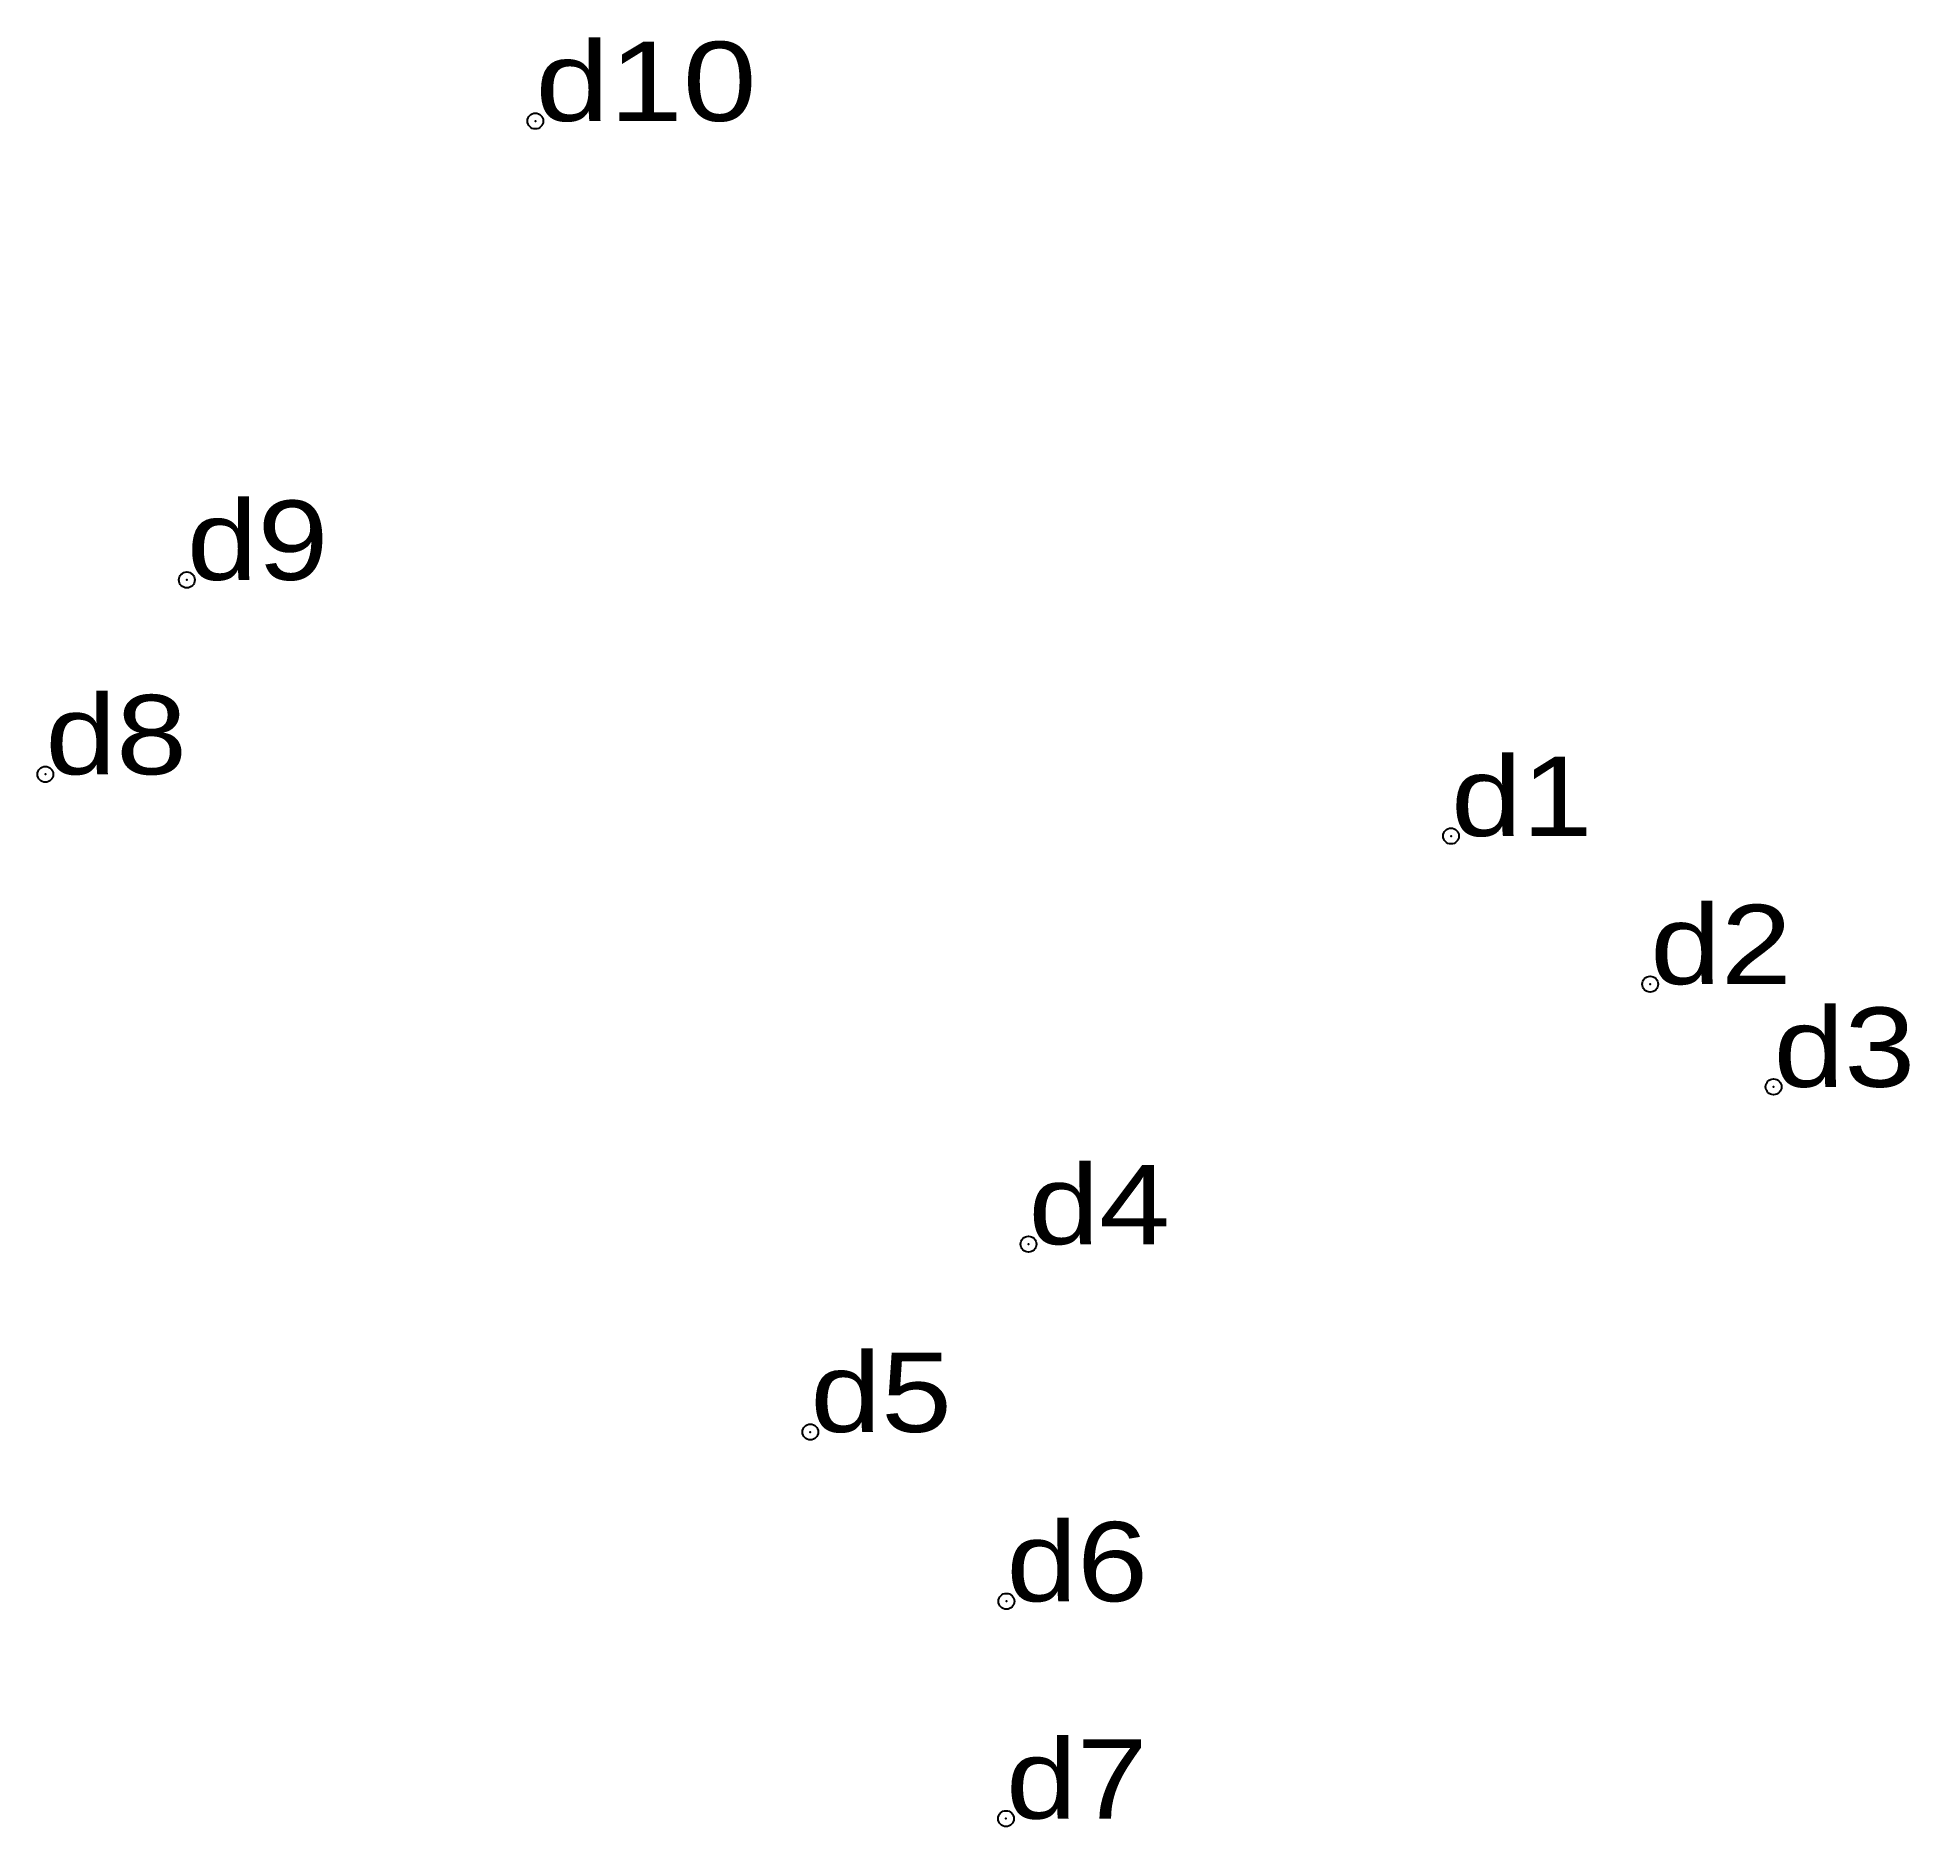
# Model space of a CAD drawing. Header units: metres. Extents: x 536230 to 545964, y 1836733 to 1839068.
# Drawn here: x 536920.9 to 536963.39, y 1839027.79 to 1839068.38 of the extents above.
import ezdxf

# ---------------------------------------------------------------- set-up
doc = ezdxf.new("R2010")
doc.units = ezdxf.units.M
doc.header["$LTSCALE"] = 0.72
doc.header["$PDMODE"] = 32
doc.header["$PDSIZE"] = 0.36
doc.layers.add('12', color=7, linetype='Continuous')
doc.layers.add('7', color=7, linetype='Continuous')

msp = doc.modelspace()

# ---------------------------------------------------------------- linework, layer by layer
at = {"layer": '7'}
for p in [(536932.2, 1839066.48), (536924.29, 1839056.07), (536921.08, 1839051.66), (536952.98, 1839050.26), (536957.5, 1839046.9), (536960.3, 1839044.57), (536943.39, 1839041), (536938.44, 1839036.74), (536942.89, 1839032.9), (536942.88, 1839027.97)]:
    msp.add_point(p, dxfattribs=at)

# ---------------------------------------------------------------- texts
at = {"layer": '12'}
for s, width, p in [('d10', 1.25, (536932.2, 1839066.48)), ('d9', 1.2, (536924.29, 1839056.07)), ('d8', 1.2, (536921.08, 1839051.66)), ('d1', 1.2, (536952.98, 1839050.26)), ('d2', 1.2, (536957.5, 1839046.9)), ('d3', 1.2, (536960.3, 1839044.57)), ('d4', 1.2, (536943.39, 1839041)), ('d5', 1.2, (536938.44, 1839036.74)), ('d6', 1.2, (536942.89, 1839032.9)), ('d7', 1.2, (536942.88, 1839027.97))]:
    msp.add_text(s, height=1.8, dxfattribs=dict(at, width=width)).set_placement(p)

doc.saveas('drawing.dxf')
